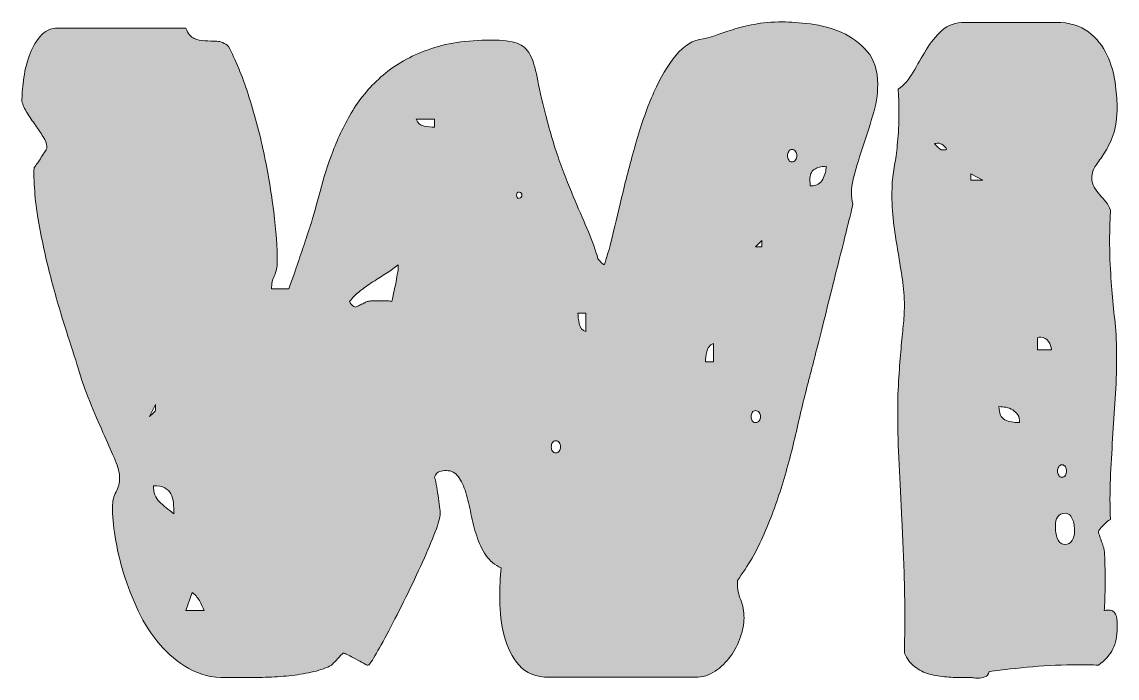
# Model space of a CAD drawing. Header units: inches. Extents: x 148 to 932, y -934 to -146.
# Drawn here: x 188.7 to 522, y -346.5 to -146.9 of the extents above; entities that cross this region are included whole.
import ezdxf

# ---------------------------------------------------------------- set-up
doc = ezdxf.new("R2010")
doc.units = ezdxf.units.IN
doc.header["$MEASUREMENT"] = 0
doc.layers.add('Layer 1', color=7, linetype='Continuous')

# ---------------------------------------------------------------- blocks, each defined once
blk = doc.blocks.new('block 5')
at = {"layer": 'Layer 1', "true_color": 0xffffff}
h = blk.add_hatch(color=7, dxfattribs=at)
h.dxf.hatch_style = 2
edge = h.paths.add_edge_path()
edge.add_spline(control_points=[(196.28, -184.7), (196.28, -183.89), (195.92, -182.93), (195.2, -181.8), (194.48, -180.67), (193.69, -179.5), (192.83, -178.28), (191.97, -177.07), (191.14, -175.83), (190.33, -174.57), (189.52, -173.3), (188.98, -172.09), (188.71, -170.92), (188.71, -169.29), (188.87, -167.22), (189.18, -164.7), (189.5, -162.18), (190.06, -159.72), (190.87, -157.33), (191.68, -154.95), (192.81, -152.92), (194.25, -151.25), (195.69, -149.58), (197.54, -148.75), (199.79, -148.75), (199.79, -148.75), (238.58, -148.75), (238.58, -148.75), (239.3, -150.46), (240.16, -151.52), (241.15, -151.93), (242.14, -152.33), (243.23, -152.56), (244.4, -152.6), (245.57, -152.65), (246.78, -152.69), (248.05, -152.74), (249.31, -152.78), (250.48, -153.3), (251.56, -154.29), (253.72, -158.35), (255.73, -163.21), (257.58, -168.89), (259.42, -174.57), (261, -180.47), (262.31, -186.6), (263.61, -192.72), (264.63, -198.71), (265.35, -204.57), (266.07, -210.43), (266.43, -215.52), (266.43, -219.84), (266.43, -221.47), (266.14, -222.86), (265.55, -224.04), (264.96, -225.21), (264.67, -226.56), (264.67, -228.09), (264.67, -228.09), (269.94, -228.09), (269.94, -228.09), (271.11, -224.85), (272.06, -222.14), (272.78, -219.98), (273.5, -217.82), (274.22, -215.68), (274.94, -213.56), (275.66, -211.44), (276.16, -209.93), (276.43, -209.03), (277.42, -205.97), (278.43, -202.43), (279.47, -198.42), (280.51, -194.41), (281.81, -190.31), (283.39, -186.12), (284.97, -181.93), (286.97, -177.83), (289.41, -173.82), (291.84, -169.81), (294.93, -166.21), (298.67, -163.01), (302.4, -159.81), (306.95, -157.24), (312.32, -155.31), (317.68, -153.37), (324.05, -152.4), (331.44, -152.4), (335.05, -152.4), (337.7, -152.72), (339.42, -153.34), (341.13, -153.98), (342.43, -155.12), (343.34, -156.79), (344.24, -158.46), (344.96, -160.76), (345.5, -163.69), (346.04, -166.61), (346.89, -170.38), (348.07, -174.97), (349.42, -180.38), (350.88, -185.24), (352.46, -189.57), (354.04, -193.9), (355.57, -197.79), (357.06, -201.26), (358.54, -204.73), (359.89, -207.88), (361.11, -210.72), (362.33, -213.56), (363.29, -216.29), (364.02, -218.9), (364.1, -219.08), (364.4, -219.42), (364.89, -219.91), (365.39, -220.41), (365.73, -220.7), (365.91, -220.79), (366.63, -218.99), (367.46, -216.09), (368.41, -212.07), (369.35, -208.07), (370.44, -203.56), (371.65, -198.56), (372.87, -193.56), (374.24, -188.38), (375.78, -183.01), (377.31, -177.65), (379.06, -172.74), (381.05, -168.28), (383.03, -163.82), (385.26, -160.08), (387.74, -157.06), (390.21, -154.05), (392.98, -152.35), (396.05, -151.99), (397.31, -151.82), (398.64, -151.45), (400.04, -150.91), (401.43, -150.37), (403.08, -149.81), (404.97, -149.22), (406.86, -148.64), (409.05, -148.1), (411.53, -147.6), (414, -147.11), (416.91, -146.86), (420.24, -146.86), (422.59, -146.86), (425.4, -147.06), (428.69, -147.47), (431.98, -147.87), (435.16, -148.75), (438.22, -150.1), (441.28, -151.45), (443.87, -153.37), (445.99, -155.84), (448.11, -158.32), (449.17, -161.68), (449.17, -165.92), (449.17, -168.98), (448.65, -172.2), (447.61, -175.58), (446.58, -178.96), (445.52, -182.27), (444.44, -185.51), (443.36, -188.76), (442.45, -191.82), (441.73, -194.7), (441.01, -197.59), (440.97, -200.11), (441.6, -202.27), (441.33, -203.54), (440.86, -205.54), (440.18, -208.29), (439.5, -211.04), (438.74, -214.1), (437.88, -217.48), (437.03, -220.86), (436.13, -224.44), (435.18, -228.23), (434.23, -232.01), (433.33, -235.64), (432.48, -239.11), (431.62, -242.58), (430.83, -245.69), (430.11, -248.43), (429.39, -251.18), (428.85, -253.28), (428.49, -254.72), (427.14, -259.76), (425.85, -265.01), (424.64, -270.46), (423.42, -275.92), (422, -281.35), (420.38, -286.75), (418.76, -292.16), (416.84, -297.43), (414.64, -302.56), (412.43, -307.7), (409.7, -312.43), (406.46, -316.76), (406.46, -316.76), (406.46, -317.57), (406.46, -317.57), (406.46, -319.37), (406.79, -321.08), (407.47, -322.71), (408.15, -324.33), (408.48, -326.18), (408.48, -328.25), (408.48, -329.96), (408.12, -331.87), (407.4, -333.99), (406.68, -336.11), (405.67, -338.07), (404.36, -339.87), (403.06, -341.67), (401.5, -343.18), (399.7, -344.4), (397.9, -345.62), (395.87, -346.22), (393.62, -346.22), (393.62, -346.22), (349.28, -346.22), (349.28, -346.22), (345.23, -346.22), (342.14, -345.01), (340.03, -342.57), (337.91, -340.14), (336.4, -337.17), (335.5, -333.65), (334.59, -330.14), (334.15, -326.49), (334.15, -322.71), (334.15, -318.92), (334.28, -315.68), (334.55, -312.97), (332.66, -312.16), (331.13, -310.88), (329.95, -309.12), (328.78, -307.36), (327.84, -305.4), (327.12, -303.24), (326.39, -301.08), (325.81, -298.83), (325.36, -296.48), (324.91, -294.14), (324.39, -292), (323.81, -290.06), (323.22, -288.12), (322.47, -286.53), (321.58, -285.26), (320.67, -284), (319.46, -283.37), (317.93, -283.37), (317.2, -283.37), (316.51, -283.46), (315.83, -283.64), (315.15, -283.82), (314.63, -284.41), (314.28, -285.4), (314.46, -285.76), (314.63, -286.48), (314.82, -287.56), (315, -288.64), (315.18, -289.77), (315.36, -290.94), (315.54, -292.11), (315.7, -293.22), (315.83, -294.25), (315.97, -295.29), (316.03, -296.03), (316.03, -296.48), (316.03, -297.48), (315.51, -299.32), (314.48, -302.03), (313.44, -304.73), (312.16, -307.79), (310.63, -311.22), (309.09, -314.64), (307.4, -318.2), (305.56, -321.89), (303.71, -325.59), (301.98, -328.99), (300.35, -332.1), (298.73, -335.21), (297.33, -337.75), (296.16, -339.73), (294.99, -341.72), (294.27, -342.66), (294, -342.57), (293.82, -342.57), (293.37, -342.37), (292.65, -341.96), (291.93, -341.56), (291.14, -341.13), (290.28, -340.68), (289.43, -340.23), (288.64, -339.83), (287.92, -339.46), (287.2, -339.11), (286.75, -338.92), (286.57, -338.92), (286.48, -338.92), (286.25, -339.11), (285.89, -339.46), (285.53, -339.83), (285.15, -340.23), (284.74, -340.68), (284.34, -341.13), (283.95, -341.54), (283.59, -341.9), (283.23, -342.26), (283.01, -342.48), (282.92, -342.57), (281.48, -343.38), (279.7, -344.04), (277.58, -344.53), (275.46, -345.03), (273.23, -345.41), (270.89, -345.68), (268.54, -345.95), (266.16, -346.13), (263.73, -346.22), (261.29, -346.31), (259.08, -346.36), (257.1, -346.36), (257.1, -346.36), (250.75, -346.36), (250.75, -346.36), (246.6, -346.36), (242.86, -345.43), (239.53, -343.59), (236.2, -341.74), (233.25, -339.31), (230.68, -336.29), (228.11, -333.27), (225.92, -329.87), (224.12, -326.08), (222.32, -322.3), (220.83, -318.47), (219.66, -314.59), (218.49, -310.72), (217.63, -307.02), (217.09, -303.51), (216.55, -300), (216.28, -296.98), (216.28, -294.46), (216.28, -292.65), (216.64, -291.12), (217.36, -289.86), (218.09, -288.6), (218.45, -287.11), (218.45, -285.4), (218.45, -284.05), (217.99, -282.31), (217.09, -280.2), (216.19, -278.08), (215.11, -275.62), (213.85, -272.83), (212.59, -270.04), (211.26, -266.97), (209.86, -263.64), (208.47, -260.31), (207.23, -256.84), (206.15, -253.23), (205.33, -250.53), (204.16, -246.83), (202.63, -242.15), (201.1, -237.46), (199.57, -232.3), (198.04, -226.67), (196.5, -221.04), (195.18, -215.23), (194.05, -209.23), (192.92, -203.24), (192.36, -197.54), (192.36, -192.14), (192.36, -191.96), (192.38, -191.78), (192.43, -191.6), (192.47, -191.42), (192.49, -191.28), (192.49, -191.19), (192.58, -191.01), (192.81, -190.67), (193.17, -190.18), (193.53, -189.68), (193.91, -189.12), (194.32, -188.49), (194.72, -187.86), (195.11, -187.27), (195.47, -186.73), (195.83, -186.19), (196.05, -185.83), (196.14, -185.65), (196.14, -185.65), (196.28, -185.24), (196.28, -185.24), (196.28, -185.24), (196.28, -184.7), (196.28, -184.7)], knot_values=[0, 0, 0, 0, 1, 1, 1, 2, 2, 2, 3, 3, 3, 4, 4, 4, 5, 5, 5, 6, 6, 6, 7, 7, 7, 8, 8, 8, 9, 9, 9, 10, 10, 10, 11, 11, 11, 12, 12, 12, 13, 13, 13, 14, 14, 14, 15, 15, 15, 16, 16, 16, 17, 17, 17, 18, 18, 18, 19, 19, 19, 20, 20, 20, 21, 21, 21, 22, 22, 22, 23, 23, 23, 24, 24, 24, 25, 25, 25, 26, 26, 26, 27, 27, 27, 28, 28, 28, 29, 29, 29, 30, 30, 30, 31, 31, 31, 32, 32, 32, 33, 33, 33, 34, 34, 34, 35, 35, 35, 36, 36, 36, 37, 37, 37, 38, 38, 38, 39, 39, 39, 40, 40, 40, 41, 41, 41, 42, 42, 42, 43, 43, 43, 44, 44, 44, 45, 45, 45, 46, 46, 46, 47, 47, 47, 48, 48, 48, 49, 49, 49, 50, 50, 50, 51, 51, 51, 52, 52, 52, 53, 53, 53, 54, 54, 54, 55, 55, 55, 56, 56, 56, 57, 57, 57, 58, 58, 58, 59, 59, 59, 60, 60, 60, 61, 61, 61, 62, 62, 62, 63, 63, 63, 64, 64, 64, 65, 65, 65, 66, 66, 66, 67, 67, 67, 68, 68, 68, 69, 69, 69, 70, 70, 70, 71, 71, 71, 72, 72, 72, 73, 73, 73, 74, 74, 74, 75, 75, 75, 76, 76, 76, 77, 77, 77, 78, 78, 78, 79, 79, 79, 80, 80, 80, 81, 81, 81, 82, 82, 82, 83, 83, 83, 84, 84, 84, 85, 85, 85, 86, 86, 86, 87, 87, 87, 88, 88, 88, 89, 89, 89, 90, 90, 90, 91, 91, 91, 92, 92, 92, 93, 93, 93, 94, 94, 94, 95, 95, 95, 96, 96, 96, 97, 97, 97, 98, 98, 98, 99, 99, 99, 100, 100, 100, 101, 101, 101, 102, 102, 102, 103, 103, 103, 104, 104, 104, 105, 105, 105, 106, 106, 106, 107, 107, 107, 108, 108, 108, 109, 109, 109, 110, 110, 110, 111, 111, 111, 112, 112, 112, 113, 113, 113, 114, 114, 114, 115, 115, 115, 116, 116, 116, 117, 117, 117, 118, 118, 118, 119, 119, 119, 120, 120, 120, 121, 121, 121, 122, 122, 122, 123, 123, 123, 124, 124, 124, 125, 125, 125, 126, 126, 126, 127, 127, 127, 128, 128, 128, 129, 129, 129, 130, 130, 130, 131, 131, 131, 132, 132, 132, 133, 133, 133, 134, 134, 134, 134], degree=3, periodic=1)
edge = h.paths.add_edge_path()
edge.add_spline(control_points=[(227.5, -266.88), (227.68, -266.79), (228, -266.52), (228.45, -266.07), (228.9, -265.62), (229.21, -265.31), (229.39, -265.13), (229.39, -265.13), (229.39, -263.23), (229.39, -263.23), (229.39, -263.23), (227.5, -266.88), (227.5, -266.88)], knot_values=[0, 0, 0, 0, 1, 1, 1, 2, 2, 2, 3, 3, 3, 4, 4, 4, 4], degree=3, periodic=1)
edge = h.paths.add_edge_path()
edge.add_spline(control_points=[(234.94, -296.48), (234.94, -295.31), (234.89, -294.21), (234.8, -293.17), (234.71, -292.14), (234.46, -291.23), (234.06, -290.47), (233.65, -289.7), (233.02, -289.09), (232.17, -288.64), (231.31, -288.19), (230.16, -287.97), (228.72, -287.97), (228.72, -290.04), (229.33, -291.66), (230.54, -292.83), (231.76, -294.01), (233.22, -295.22), (234.94, -296.48)], knot_values=[0, 0, 0, 0, 1, 1, 1, 2, 2, 2, 3, 3, 3, 4, 4, 4, 5, 5, 5, 6, 6, 6, 6], degree=3, periodic=1)
edge = h.paths.add_edge_path()
edge.add_spline(control_points=[(244.13, -325.95), (243.77, -324.96), (243.29, -323.95), (242.71, -322.91), (242.12, -321.87), (241.38, -321.04), (240.48, -320.41), (240.48, -320.41), (238.58, -325.95), (238.58, -325.95), (238.58, -325.95), (244.13, -325.95), (244.13, -325.95)], knot_values=[0, 0, 0, 0, 1, 1, 1, 2, 2, 2, 3, 3, 3, 4, 4, 4, 4], degree=3, periodic=1)
edge = h.paths.add_edge_path()
edge.add_spline(control_points=[(301.3, -231.87), (301.39, -231.52), (301.52, -230.91), (301.71, -230.05), (301.89, -229.2), (302.09, -228.27), (302.31, -227.28), (302.54, -226.29), (302.72, -225.34), (302.85, -224.44), (302.99, -223.54), (303.1, -222.91), (303.19, -222.55), (303.19, -222.55), (303.19, -220.79), (303.19, -220.79), (302.2, -221.6), (301.03, -222.44), (299.68, -223.29), (298.33, -224.15), (296.95, -225.03), (295.56, -225.93), (294.16, -226.83), (292.83, -227.78), (291.57, -228.77), (290.31, -229.76), (289.27, -230.79), (288.46, -231.87), (288.46, -232.14), (288.68, -232.51), (289.14, -232.96), (289.59, -233.41), (289.95, -233.63), (290.22, -233.63), (290.31, -233.63), (290.53, -233.54), (290.89, -233.36), (291.25, -233.18), (291.66, -232.98), (292.11, -232.75), (292.56, -232.53), (292.96, -232.33), (293.33, -232.14), (293.69, -231.97), (293.91, -231.87), (294, -231.87), (294.27, -231.79), (294.74, -231.74), (295.42, -231.74), (296.1, -231.74), (296.84, -231.74), (297.65, -231.74), (298.46, -231.74), (299.21, -231.74), (299.88, -231.74), (300.56, -231.74), (301.03, -231.79), (301.3, -231.87)], knot_values=[0, 0, 0, 0, 1, 1, 1, 2, 2, 2, 3, 3, 3, 4, 4, 4, 5, 5, 5, 6, 6, 6, 7, 7, 7, 8, 8, 8, 9, 9, 9, 10, 10, 10, 11, 11, 11, 12, 12, 12, 13, 13, 13, 14, 14, 14, 15, 15, 15, 16, 16, 16, 17, 17, 17, 18, 18, 18, 19, 19, 19, 19], degree=3, periodic=1)
edge = h.paths.add_edge_path()
edge.add_spline(control_points=[(308.73, -176.46), (309.09, -177.63), (309.88, -178.33), (311.1, -178.55), (312.32, -178.78), (313.37, -178.89), (314.28, -178.89), (314.28, -178.89), (314.28, -176.46), (314.28, -176.46), (314.28, -176.46), (308.73, -176.46), (308.73, -176.46)], knot_values=[0, 0, 0, 0, 1, 1, 1, 2, 2, 2, 3, 3, 3, 4, 4, 4, 4], degree=3, periodic=1)
edge = h.paths.add_edge_path()
edge.add_spline(control_points=[(340.09, -198.63), (339.82, -198.54), (339.62, -198.6), (339.48, -198.83), (339.35, -199.05), (339.28, -199.3), (339.28, -199.57), (339.28, -199.84), (339.35, -200.09), (339.48, -200.31), (339.62, -200.54), (339.82, -200.61), (340.09, -200.52), (340.63, -200.34), (340.9, -200.02), (340.9, -199.57), (340.9, -199.12), (340.63, -198.81), (340.09, -198.63)], knot_values=[0, 0, 0, 0, 1, 1, 1, 2, 2, 2, 3, 3, 3, 4, 4, 4, 5, 5, 5, 6, 6, 6, 6], degree=3, periodic=1)
edge = h.paths.add_edge_path()
edge.add_spline(control_points=[(351.18, -274.32), (350.72, -274.32), (350.39, -274.5), (350.16, -274.86), (349.94, -275.22), (349.82, -275.65), (349.82, -276.14), (349.82, -276.64), (349.94, -277.07), (350.16, -277.42), (350.39, -277.79), (350.72, -277.97), (351.18, -277.97), (351.62, -277.97), (351.99, -277.79), (352.26, -277.42), (352.53, -277.07), (352.66, -276.64), (352.66, -276.14), (352.66, -275.65), (352.53, -275.22), (352.26, -274.86), (351.99, -274.5), (351.62, -274.32), (351.18, -274.32)], knot_values=[0, 0, 0, 0, 1, 1, 1, 2, 2, 2, 3, 3, 3, 4, 4, 4, 5, 5, 5, 6, 6, 6, 7, 7, 7, 8, 8, 8, 8], degree=3, periodic=1)
edge = h.paths.add_edge_path()
edge.add_spline(control_points=[(357.93, -235.52), (357.93, -236.43), (358.07, -237.48), (358.34, -238.7), (358.61, -239.92), (359.29, -240.71), (360.37, -241.07), (360.37, -241.07), (360.37, -235.52), (360.37, -235.52), (360.37, -235.52), (357.93, -235.52), (357.93, -235.52)], knot_values=[0, 0, 0, 0, 1, 1, 1, 2, 2, 2, 3, 3, 3, 4, 4, 4, 4], degree=3, periodic=1)
edge = h.paths.add_edge_path()
edge.add_spline(control_points=[(399.16, -244.72), (398.08, -245.17), (397.4, -246), (397.13, -247.22), (396.86, -248.43), (396.73, -249.45), (396.73, -250.26), (396.73, -250.26), (399.16, -250.26), (399.16, -250.26), (399.16, -250.26), (399.16, -244.72), (399.16, -244.72)], knot_values=[0, 0, 0, 0, 1, 1, 1, 2, 2, 2, 3, 3, 3, 4, 4, 4, 4], degree=3, periodic=1)
edge = h.paths.add_edge_path()
edge.add_spline(control_points=[(412, -265.13), (411.55, -265.13), (411.21, -265.31), (410.99, -265.66), (410.76, -266.03), (410.65, -266.45), (410.65, -266.95), (410.65, -267.44), (410.76, -267.88), (410.99, -268.23), (411.21, -268.6), (411.55, -268.77), (412, -268.77), (412.45, -268.77), (412.81, -268.6), (413.08, -268.23), (413.35, -267.88), (413.49, -267.44), (413.49, -266.95), (413.49, -266.45), (413.35, -266.03), (413.08, -265.66), (412.81, -265.31), (412.45, -265.13), (412, -265.13)], knot_values=[0, 0, 0, 0, 1, 1, 1, 2, 2, 2, 3, 3, 3, 4, 4, 4, 5, 5, 5, 6, 6, 6, 7, 7, 7, 8, 8, 8, 8], degree=3, periodic=1)
h.paths.add_polyline_path([(413.89, -215.25), (413.89, -213.36), (412, -215.25)])
edge = h.paths.add_edge_path()
edge.add_spline(control_points=[(423.08, -185.65), (422.63, -185.65), (422.29, -185.85), (422.07, -186.26), (421.84, -186.66), (421.73, -187.09), (421.73, -187.54), (421.73, -187.99), (421.84, -188.42), (422.07, -188.83), (422.29, -189.23), (422.63, -189.43), (423.08, -189.43), (423.53, -189.43), (423.89, -189.23), (424.16, -188.83), (424.43, -188.42), (424.57, -187.99), (424.57, -187.54), (424.57, -187.09), (424.43, -186.66), (424.16, -186.26), (423.89, -185.85), (423.53, -185.65), (423.08, -185.65)], knot_values=[0, 0, 0, 0, 1, 1, 1, 2, 2, 2, 3, 3, 3, 4, 4, 4, 5, 5, 5, 6, 6, 6, 7, 7, 7, 8, 8, 8, 8], degree=3, periodic=1)
edge = h.paths.add_edge_path()
edge.add_spline(control_points=[(428.62, -196.73), (428.62, -196.73), (428.89, -196.73), (428.89, -196.73), (430.6, -196.73), (431.8, -196.06), (432.48, -194.7), (433.15, -193.35), (433.49, -192.05), (433.49, -190.79), (431.96, -190.79), (430.74, -191.1), (429.84, -191.73), (428.94, -192.36), (428.49, -193.44), (428.49, -194.97), (428.49, -195.16), (428.51, -195.45), (428.56, -195.85), (428.6, -196.26), (428.62, -196.55), (428.62, -196.73)], knot_values=[0, 0, 0, 0, 1, 1, 1, 2, 2, 2, 3, 3, 3, 4, 4, 4, 5, 5, 5, 6, 6, 6, 7, 7, 7, 7], degree=3, periodic=1)
h = blk.add_hatch(color=7, dxfattribs=at)
h.dxf.hatch_style = 2
edge = h.paths.add_edge_path()
edge.add_spline(control_points=[(457.28, -233.23), (457.28, -230.52), (457.08, -227.84), (456.67, -225.18), (456.26, -222.53), (455.84, -219.84), (455.39, -217.14), (454.94, -214.44), (454.51, -211.65), (454.1, -208.76), (453.7, -205.88), (453.49, -202.82), (453.49, -199.57), (453.49, -196.69), (453.65, -194.35), (453.97, -192.54), (454.28, -190.74), (454.58, -188.83), (454.85, -186.8), (455.12, -184.77), (455.34, -182.29), (455.52, -179.36), (455.7, -176.44), (455.66, -172.4), (455.39, -167.27), (457.19, -166.1), (458.72, -164.38), (459.98, -162.13), (461.24, -159.88), (462.55, -157.63), (463.9, -155.37), (465.25, -153.12), (466.85, -151.16), (468.7, -149.49), (470.55, -147.83), (472.87, -146.99), (475.66, -146.99), (475.66, -146.99), (503.37, -146.99), (503.37, -146.99), (507.51, -146.99), (510.82, -147.96), (513.3, -149.9), (515.78, -151.84), (517.65, -154.16), (518.91, -156.86), (520.17, -159.56), (521.01, -162.36), (521.41, -165.24), (521.82, -168.12), (522.02, -170.51), (522.02, -172.4), (522.02, -176.1), (521.62, -179.05), (520.8, -181.26), (519.99, -183.46), (519.12, -185.29), (518.17, -186.73), (517.22, -188.17), (516.34, -189.43), (515.53, -190.51), (514.72, -191.6), (514.32, -192.86), (514.32, -194.3), (514.32, -195.38), (514.56, -196.33), (515.06, -197.14), (515.55, -197.95), (516.12, -198.71), (516.75, -199.43), (517.38, -200.16), (518.01, -200.88), (518.64, -201.6), (519.27, -202.32), (519.72, -203.18), (519.99, -204.17), (519.72, -210.38), (519.68, -215.41), (519.86, -219.24), (520.04, -223.07), (520.26, -226.49), (520.53, -229.51), (520.8, -232.53), (521.1, -235.5), (521.41, -238.43), (521.73, -241.36), (521.89, -244.99), (521.89, -249.31), (521.89, -253.37), (521.75, -257.42), (521.48, -261.47), (521.21, -265.53), (520.94, -269.59), (520.67, -273.64), (520.4, -277.69), (520.17, -281.77), (519.99, -285.87), (519.81, -289.97), (519.81, -294.1), (519.99, -298.24), (519.54, -298.42), (518.85, -298.98), (517.9, -299.93), (516.95, -300.88), (516.43, -301.57), (516.34, -302.03), (516.34, -302.11), (516.43, -302.43), (516.62, -302.97), (516.79, -303.51), (517, -304.1), (517.22, -304.73), (517.45, -305.36), (517.65, -305.94), (517.83, -306.49), (518.01, -307.02), (518.1, -307.39), (518.1, -307.57), (518.19, -308.2), (518.26, -309.39), (518.3, -311.15), (518.35, -312.91), (518.37, -314.78), (518.37, -316.76), (518.37, -318.74), (518.35, -320.59), (518.3, -322.3), (518.26, -324.01), (518.19, -325.23), (518.1, -325.95), (518.46, -325.86), (518.91, -325.81), (519.45, -325.81), (520.17, -325.81), (520.71, -326.02), (521.08, -326.42), (521.43, -326.83), (521.68, -327.3), (521.82, -327.84), (521.95, -328.38), (522.02, -328.97), (522.02, -329.6), (522.02, -330.23), (522.02, -330.77), (522.02, -331.22), (522.02, -333.74), (521.59, -335.88), (520.74, -337.64), (519.88, -339.4), (518.42, -341.04), (516.34, -342.57), (515.35, -342.48), (514.34, -342.44), (513.3, -342.44), (512.27, -342.44), (511.21, -342.44), (510.13, -342.44), (505.53, -342.44), (500.94, -342.64), (496.34, -343.05), (491.74, -343.45), (487.33, -343.92), (483.09, -344.47), (482.91, -345.37), (482.46, -345.93), (481.74, -346.15), (481.02, -346.38), (480.3, -346.49), (479.58, -346.49), (479.22, -346.49), (478.88, -346.47), (478.57, -346.42), (478.25, -346.38), (478, -346.36), (477.82, -346.36), (477.82, -346.36), (475.39, -346.36), (475.39, -346.36), (473.68, -346.36), (471.92, -346.29), (470.12, -346.15), (468.32, -346.02), (466.58, -345.73), (464.92, -345.28), (463.25, -344.83), (461.76, -344.08), (460.46, -343.05), (459.15, -342.01), (458.09, -340.64), (457.28, -338.92), (457.46, -331.36), (457.46, -324.24), (457.28, -317.57), (457.1, -310.9), (456.85, -304.55), (456.53, -298.51), (456.22, -292.47), (455.93, -286.8), (455.66, -281.48), (455.39, -276.16), (455.25, -271.07), (455.25, -266.21), (455.25, -261.97), (455.37, -258.23), (455.59, -254.99), (455.81, -251.74), (456.04, -248.84), (456.26, -246.27), (456.49, -243.7), (456.71, -241.38), (456.94, -239.31), (457.16, -237.24), (457.28, -235.21), (457.28, -233.23)], knot_values=[0, 0, 0, 0, 1, 1, 1, 2, 2, 2, 3, 3, 3, 4, 4, 4, 5, 5, 5, 6, 6, 6, 7, 7, 7, 8, 8, 8, 9, 9, 9, 10, 10, 10, 11, 11, 11, 12, 12, 12, 13, 13, 13, 14, 14, 14, 15, 15, 15, 16, 16, 16, 17, 17, 17, 18, 18, 18, 19, 19, 19, 20, 20, 20, 21, 21, 21, 22, 22, 22, 23, 23, 23, 24, 24, 24, 25, 25, 25, 26, 26, 26, 27, 27, 27, 28, 28, 28, 29, 29, 29, 30, 30, 30, 31, 31, 31, 32, 32, 32, 33, 33, 33, 34, 34, 34, 35, 35, 35, 36, 36, 36, 37, 37, 37, 38, 38, 38, 39, 39, 39, 40, 40, 40, 41, 41, 41, 42, 42, 42, 43, 43, 43, 44, 44, 44, 45, 45, 45, 46, 46, 46, 47, 47, 47, 48, 48, 48, 49, 49, 49, 50, 50, 50, 51, 51, 51, 52, 52, 52, 53, 53, 53, 54, 54, 54, 55, 55, 55, 56, 56, 56, 57, 57, 57, 58, 58, 58, 59, 59, 59, 60, 60, 60, 61, 61, 61, 62, 62, 62, 63, 63, 63, 64, 64, 64, 65, 65, 65, 66, 66, 66, 67, 67, 67, 68, 68, 68, 69, 69, 69, 70, 70, 70, 71, 71, 71, 71], degree=3, periodic=1)
edge = h.paths.add_edge_path()
edge.add_spline(control_points=[(466.47, -183.89), (466.56, -184.07), (466.85, -184.39), (467.35, -184.84), (467.84, -185.29), (468.18, -185.56), (468.36, -185.65), (468.36, -185.74), (468.47, -185.78), (468.7, -185.78), (468.92, -185.78), (469.08, -185.78), (469.17, -185.78), (469.26, -185.78), (469.42, -185.78), (469.65, -185.78), (469.87, -185.78), (470.03, -185.74), (470.12, -185.65), (469.94, -185.2), (469.58, -184.77), (469.04, -184.37), (468.5, -183.96), (467.96, -183.76), (467.42, -183.76), (467.32, -183.76), (467.17, -183.78), (466.94, -183.82), (466.72, -183.87), (466.56, -183.89), (466.47, -183.89)], knot_values=[0, 0, 0, 0, 1, 1, 1, 2, 2, 2, 3, 3, 3, 4, 4, 4, 5, 5, 5, 6, 6, 6, 7, 7, 7, 8, 8, 8, 9, 9, 9, 10, 10, 10, 10], degree=3, periodic=1)
h.paths.add_polyline_path([(481.2, -194.97), (477.55, -193.08), (477.55, -194.97)])
edge = h.paths.add_edge_path()
edge.add_spline(control_points=[(492.29, -268.77), (492.37, -267.78), (492.22, -267), (491.81, -266.41), (491.41, -265.82), (490.89, -265.33), (490.26, -264.92), (489.63, -264.52), (488.95, -264.25), (488.23, -264.11), (487.51, -263.98), (486.79, -263.91), (486.07, -263.91), (486.07, -265.98), (486.68, -267.31), (487.89, -267.9), (489.11, -268.48), (490.57, -268.77), (492.29, -268.77)], knot_values=[0, 0, 0, 0, 1, 1, 1, 2, 2, 2, 3, 3, 3, 4, 4, 4, 5, 5, 5, 6, 6, 6, 6], degree=3, periodic=1)
edge = h.paths.add_edge_path()
edge.add_spline(control_points=[(498.77, -242.82), (498.68, -242.82), (498.52, -242.82), (498.3, -242.82), (498.07, -242.82), (497.92, -242.87), (497.83, -242.96), (497.83, -242.96), (497.83, -246.61), (497.83, -246.61), (497.83, -246.61), (502.02, -246.61), (502.02, -246.61), (502.02, -245.71), (501.72, -244.85), (501.14, -244.04), (500.55, -243.23), (499.76, -242.82), (498.77, -242.82)], knot_values=[0, 0, 0, 0, 1, 1, 1, 2, 2, 2, 3, 3, 3, 4, 4, 4, 5, 5, 5, 6, 6, 6, 6], degree=3, periodic=1)
edge = h.paths.add_edge_path()
edge.add_spline(control_points=[(503.23, -300), (503.23, -300.54), (503.25, -301.12), (503.3, -301.75), (503.35, -302.39), (503.48, -303.02), (503.71, -303.65), (503.93, -304.28), (504.22, -304.79), (504.58, -305.2), (504.94, -305.61), (505.44, -305.81), (506.07, -305.81), (507.15, -305.81), (507.92, -305.43), (508.37, -304.66), (508.82, -303.9), (509.05, -303.02), (509.05, -302.03), (509.05, -301.57), (509.02, -301.01), (508.98, -300.33), (508.93, -299.66), (508.8, -299.03), (508.57, -298.44), (508.35, -297.86), (508.05, -297.36), (507.69, -296.96), (507.33, -296.55), (506.84, -296.35), (506.21, -296.35), (505.13, -296.35), (504.36, -296.73), (503.91, -297.5), (503.46, -298.26), (503.23, -299.1), (503.23, -300)], knot_values=[0, 0, 0, 0, 1, 1, 1, 2, 2, 2, 3, 3, 3, 4, 4, 4, 5, 5, 5, 6, 6, 6, 7, 7, 7, 8, 8, 8, 9, 9, 9, 10, 10, 10, 11, 11, 11, 12, 12, 12, 12], degree=3, periodic=1)
edge = h.paths.add_edge_path()
edge.add_spline(control_points=[(505.26, -281.61), (504.81, -281.61), (504.47, -281.82), (504.25, -282.22), (504.02, -282.63), (503.91, -283.06), (503.91, -283.51), (503.91, -283.96), (504.02, -284.38), (504.25, -284.79), (504.47, -285.2), (504.81, -285.4), (505.26, -285.4), (505.71, -285.4), (506.05, -285.2), (506.28, -284.79), (506.5, -284.38), (506.61, -283.96), (506.61, -283.51), (506.61, -283.06), (506.5, -282.63), (506.28, -282.22), (506.05, -281.82), (505.71, -281.61), (505.26, -281.61)], knot_values=[0, 0, 0, 0, 1, 1, 1, 2, 2, 2, 3, 3, 3, 4, 4, 4, 5, 5, 5, 6, 6, 6, 7, 7, 7, 8, 8, 8, 8], degree=3, periodic=1)
at = {"layer": 'Layer 1', "lineweight": 0}
for points in [[(481.2, -194.97), (477.55, -193.08), (477.55, -194.97), (481.2, -194.97)], [(413.89, -215.25), (413.89, -213.36), (412, -215.25), (413.89, -215.25)]]:
    blk.add_lwpolyline(points, dxfattribs=at)
for points, knots in [([(196.28, -184.7), (196.28, -183.89), (195.92, -182.93), (195.2, -181.8), (194.48, -180.67), (193.69, -179.5), (192.83, -178.28), (191.97, -177.07), (191.14, -175.83), (190.33, -174.57), (189.52, -173.3), (188.98, -172.09), (188.71, -170.92), (188.71, -169.29), (188.87, -167.22), (189.18, -164.7), (189.5, -162.18), (190.06, -159.72), (190.87, -157.33), (191.68, -154.95), (192.81, -152.92), (194.25, -151.25), (195.69, -149.58), (197.54, -148.75), (199.79, -148.75), (199.79, -148.75), (238.58, -148.75), (238.58, -148.75), (239.3, -150.46), (240.16, -151.52), (241.15, -151.93), (242.14, -152.33), (243.23, -152.56), (244.4, -152.6), (245.57, -152.65), (246.78, -152.69), (248.05, -152.74), (249.31, -152.78), (250.48, -153.3), (251.56, -154.29), (253.72, -158.35), (255.73, -163.21), (257.58, -168.89), (259.42, -174.57), (261, -180.47), (262.31, -186.6), (263.61, -192.72), (264.63, -198.71), (265.35, -204.57), (266.07, -210.43), (266.43, -215.52), (266.43, -219.84), (266.43, -221.47), (266.14, -222.86), (265.55, -224.04), (264.96, -225.21), (264.67, -226.56), (264.67, -228.09), (264.67, -228.09), (269.94, -228.09), (269.94, -228.09), (271.11, -224.85), (272.06, -222.14), (272.78, -219.98), (273.5, -217.82), (274.22, -215.68), (274.94, -213.56), (275.66, -211.44), (276.16, -209.93), (276.43, -209.03), (277.42, -205.97), (278.43, -202.43), (279.47, -198.42), (280.51, -194.41), (281.81, -190.31), (283.39, -186.12), (284.97, -181.93), (286.97, -177.83), (289.41, -173.82), (291.84, -169.81), (294.93, -166.21), (298.67, -163.01), (302.4, -159.81), (306.95, -157.24), (312.32, -155.31), (317.68, -153.37), (324.05, -152.4), (331.44, -152.4), (335.05, -152.4), (337.7, -152.72), (339.42, -153.34), (341.13, -153.98), (342.43, -155.12), (343.34, -156.79), (344.24, -158.46), (344.96, -160.76), (345.5, -163.69), (346.04, -166.61), (346.89, -170.38), (348.07, -174.97), (349.42, -180.38), (350.88, -185.24), (352.46, -189.57), (354.04, -193.9), (355.57, -197.79), (357.06, -201.26), (358.54, -204.73), (359.89, -207.88), (361.11, -210.72), (362.33, -213.56), (363.29, -216.29), (364.02, -218.9), (364.1, -219.08), (364.4, -219.42), (364.89, -219.91), (365.39, -220.41), (365.73, -220.7), (365.91, -220.79), (366.63, -218.99), (367.46, -216.09), (368.41, -212.07), (369.35, -208.07), (370.44, -203.56), (371.65, -198.56), (372.87, -193.56), (374.24, -188.38), (375.78, -183.01), (377.31, -177.65), (379.06, -172.74), (381.05, -168.28), (383.03, -163.82), (385.26, -160.08), (387.74, -157.06), (390.21, -154.05), (392.98, -152.35), (396.05, -151.99), (397.31, -151.82), (398.64, -151.45), (400.04, -150.91), (401.43, -150.37), (403.08, -149.81), (404.97, -149.22), (406.86, -148.64), (409.05, -148.1), (411.53, -147.6), (414, -147.11), (416.91, -146.86), (420.24, -146.86), (422.59, -146.86), (425.4, -147.06), (428.69, -147.47), (431.98, -147.87), (435.16, -148.75), (438.22, -150.1), (441.28, -151.45), (443.87, -153.37), (445.99, -155.84), (448.11, -158.32), (449.17, -161.68), (449.17, -165.92), (449.17, -168.98), (448.65, -172.2), (447.61, -175.58), (446.58, -178.96), (445.52, -182.27), (444.44, -185.51), (443.36, -188.76), (442.45, -191.82), (441.73, -194.7), (441.01, -197.59), (440.97, -200.11), (441.6, -202.27), (441.33, -203.54), (440.86, -205.54), (440.18, -208.29), (439.5, -211.04), (438.74, -214.1), (437.88, -217.48), (437.03, -220.86), (436.13, -224.44), (435.18, -228.23), (434.23, -232.01), (433.33, -235.64), (432.48, -239.11), (431.62, -242.58), (430.83, -245.69), (430.11, -248.43), (429.39, -251.18), (428.85, -253.28), (428.49, -254.72), (427.14, -259.76), (425.85, -265.01), (424.64, -270.46), (423.42, -275.92), (422, -281.35), (420.38, -286.75), (418.76, -292.16), (416.84, -297.43), (414.64, -302.56), (412.43, -307.7), (409.7, -312.43), (406.46, -316.76), (406.46, -316.76), (406.46, -317.57), (406.46, -317.57), (406.46, -319.37), (406.79, -321.08), (407.47, -322.71), (408.15, -324.33), (408.48, -326.18), (408.48, -328.25), (408.48, -329.96), (408.12, -331.87), (407.4, -333.99), (406.68, -336.11), (405.67, -338.07), (404.36, -339.87), (403.06, -341.67), (401.5, -343.18), (399.7, -344.4), (397.9, -345.62), (395.87, -346.22), (393.62, -346.22), (393.62, -346.22), (349.28, -346.22), (349.28, -346.22), (345.23, -346.22), (342.14, -345.01), (340.03, -342.57), (337.91, -340.14), (336.4, -337.17), (335.5, -333.65), (334.59, -330.14), (334.15, -326.49), (334.15, -322.71), (334.15, -318.92), (334.28, -315.68), (334.55, -312.97), (332.66, -312.16), (331.13, -310.88), (329.95, -309.12), (328.78, -307.36), (327.84, -305.4), (327.12, -303.24), (326.39, -301.08), (325.81, -298.83), (325.36, -296.48), (324.91, -294.14), (324.39, -292), (323.81, -290.06), (323.22, -288.12), (322.47, -286.53), (321.58, -285.26), (320.67, -284), (319.46, -283.37), (317.93, -283.37), (317.2, -283.37), (316.51, -283.46), (315.83, -283.64), (315.15, -283.82), (314.63, -284.41), (314.28, -285.4), (314.46, -285.76), (314.63, -286.48), (314.82, -287.56), (315, -288.64), (315.18, -289.77), (315.36, -290.94), (315.54, -292.11), (315.7, -293.22), (315.83, -294.25), (315.97, -295.29), (316.03, -296.03), (316.03, -296.48), (316.03, -297.48), (315.51, -299.32), (314.48, -302.03), (313.44, -304.73), (312.16, -307.79), (310.63, -311.22), (309.09, -314.64), (307.4, -318.2), (305.56, -321.89), (303.71, -325.59), (301.98, -328.99), (300.35, -332.1), (298.73, -335.21), (297.33, -337.75), (296.16, -339.73), (294.99, -341.72), (294.27, -342.66), (294, -342.57), (293.82, -342.57), (293.37, -342.37), (292.65, -341.96), (291.93, -341.56), (291.14, -341.13), (290.28, -340.68), (289.43, -340.23), (288.64, -339.83), (287.92, -339.46), (287.2, -339.11), (286.75, -338.92), (286.57, -338.92), (286.48, -338.92), (286.25, -339.11), (285.89, -339.46), (285.53, -339.83), (285.15, -340.23), (284.74, -340.68), (284.34, -341.13), (283.95, -341.54), (283.59, -341.9), (283.23, -342.26), (283.01, -342.48), (282.92, -342.57), (281.48, -343.38), (279.7, -344.04), (277.58, -344.53), (275.46, -345.03), (273.23, -345.41), (270.89, -345.68), (268.54, -345.95), (266.16, -346.13), (263.73, -346.22), (261.29, -346.31), (259.08, -346.36), (257.1, -346.36), (257.1, -346.36), (250.75, -346.36), (250.75, -346.36), (246.6, -346.36), (242.86, -345.43), (239.53, -343.59), (236.2, -341.74), (233.25, -339.31), (230.68, -336.29), (228.11, -333.27), (225.92, -329.87), (224.12, -326.08), (222.32, -322.3), (220.83, -318.47), (219.66, -314.59), (218.49, -310.72), (217.63, -307.02), (217.09, -303.51), (216.55, -300), (216.28, -296.98), (216.28, -294.46), (216.28, -292.65), (216.64, -291.12), (217.36, -289.86), (218.09, -288.6), (218.45, -287.11), (218.45, -285.4), (218.45, -284.05), (217.99, -282.31), (217.09, -280.2), (216.19, -278.08), (215.11, -275.62), (213.85, -272.83), (212.59, -270.04), (211.26, -266.97), (209.86, -263.64), (208.47, -260.31), (207.23, -256.84), (206.15, -253.23), (205.33, -250.53), (204.16, -246.83), (202.63, -242.15), (201.1, -237.46), (199.57, -232.3), (198.04, -226.67), (196.5, -221.04), (195.18, -215.23), (194.05, -209.23), (192.92, -203.24), (192.36, -197.54), (192.36, -192.14), (192.36, -191.96), (192.38, -191.78), (192.43, -191.6), (192.47, -191.42), (192.49, -191.28), (192.49, -191.19), (192.58, -191.01), (192.81, -190.67), (193.17, -190.18), (193.53, -189.68), (193.91, -189.12), (194.32, -188.49), (194.72, -187.86), (195.11, -187.27), (195.47, -186.73), (195.83, -186.19), (196.05, -185.83), (196.14, -185.65), (196.14, -185.65), (196.28, -185.24), (196.28, -185.24), (196.28, -185.24), (196.28, -184.7), (196.28, -184.7)], [0, 0, 0, 0, 1, 1, 1, 2, 2, 2, 3, 3, 3, 4, 4, 4, 5, 5, 5, 6, 6, 6, 7, 7, 7, 8, 8, 8, 9, 9, 9, 10, 10, 10, 11, 11, 11, 12, 12, 12, 13, 13, 13, 14, 14, 14, 15, 15, 15, 16, 16, 16, 17, 17, 17, 18, 18, 18, 19, 19, 19, 20, 20, 20, 21, 21, 21, 22, 22, 22, 23, 23, 23, 24, 24, 24, 25, 25, 25, 26, 26, 26, 27, 27, 27, 28, 28, 28, 29, 29, 29, 30, 30, 30, 31, 31, 31, 32, 32, 32, 33, 33, 33, 34, 34, 34, 35, 35, 35, 36, 36, 36, 37, 37, 37, 38, 38, 38, 39, 39, 39, 40, 40, 40, 41, 41, 41, 42, 42, 42, 43, 43, 43, 44, 44, 44, 45, 45, 45, 46, 46, 46, 47, 47, 47, 48, 48, 48, 49, 49, 49, 50, 50, 50, 51, 51, 51, 52, 52, 52, 53, 53, 53, 54, 54, 54, 55, 55, 55, 56, 56, 56, 57, 57, 57, 58, 58, 58, 59, 59, 59, 60, 60, 60, 61, 61, 61, 62, 62, 62, 63, 63, 63, 64, 64, 64, 65, 65, 65, 66, 66, 66, 67, 67, 67, 68, 68, 68, 69, 69, 69, 70, 70, 70, 71, 71, 71, 72, 72, 72, 73, 73, 73, 74, 74, 74, 75, 75, 75, 76, 76, 76, 77, 77, 77, 78, 78, 78, 79, 79, 79, 80, 80, 80, 81, 81, 81, 82, 82, 82, 83, 83, 83, 84, 84, 84, 85, 85, 85, 86, 86, 86, 87, 87, 87, 88, 88, 88, 89, 89, 89, 90, 90, 90, 91, 91, 91, 92, 92, 92, 93, 93, 93, 94, 94, 94, 95, 95, 95, 96, 96, 96, 97, 97, 97, 98, 98, 98, 99, 99, 99, 100, 100, 100, 101, 101, 101, 102, 102, 102, 103, 103, 103, 104, 104, 104, 105, 105, 105, 106, 106, 106, 107, 107, 107, 108, 108, 108, 109, 109, 109, 110, 110, 110, 111, 111, 111, 112, 112, 112, 113, 113, 113, 114, 114, 114, 115, 115, 115, 116, 116, 116, 117, 117, 117, 118, 118, 118, 119, 119, 119, 120, 120, 120, 121, 121, 121, 122, 122, 122, 123, 123, 123, 124, 124, 124, 125, 125, 125, 126, 126, 126, 127, 127, 127, 128, 128, 128, 129, 129, 129, 130, 130, 130, 131, 131, 131, 132, 132, 132, 133, 133, 133, 134, 134, 134, 134]), ([(457.28, -233.23), (457.28, -230.52), (457.08, -227.84), (456.67, -225.18), (456.26, -222.53), (455.84, -219.84), (455.39, -217.14), (454.94, -214.44), (454.51, -211.65), (454.1, -208.76), (453.7, -205.88), (453.49, -202.82), (453.49, -199.57), (453.49, -196.69), (453.65, -194.35), (453.97, -192.54), (454.28, -190.74), (454.58, -188.83), (454.85, -186.8), (455.12, -184.77), (455.34, -182.29), (455.52, -179.36), (455.7, -176.44), (455.66, -172.4), (455.39, -167.27), (457.19, -166.1), (458.72, -164.38), (459.98, -162.13), (461.24, -159.88), (462.55, -157.63), (463.9, -155.37), (465.25, -153.12), (466.85, -151.16), (468.7, -149.49), (470.55, -147.83), (472.87, -146.99), (475.66, -146.99), (475.66, -146.99), (503.37, -146.99), (503.37, -146.99), (507.51, -146.99), (510.82, -147.96), (513.3, -149.9), (515.78, -151.84), (517.65, -154.16), (518.91, -156.86), (520.17, -159.56), (521.01, -162.36), (521.41, -165.24), (521.82, -168.12), (522.02, -170.51), (522.02, -172.4), (522.02, -176.1), (521.62, -179.05), (520.8, -181.26), (519.99, -183.46), (519.12, -185.29), (518.17, -186.73), (517.22, -188.17), (516.34, -189.43), (515.53, -190.51), (514.72, -191.6), (514.32, -192.86), (514.32, -194.3), (514.32, -195.38), (514.56, -196.33), (515.06, -197.14), (515.55, -197.95), (516.12, -198.71), (516.75, -199.43), (517.38, -200.16), (518.01, -200.88), (518.64, -201.6), (519.27, -202.32), (519.72, -203.18), (519.99, -204.17), (519.72, -210.38), (519.68, -215.41), (519.86, -219.24), (520.04, -223.07), (520.26, -226.49), (520.53, -229.51), (520.8, -232.53), (521.1, -235.5), (521.41, -238.43), (521.73, -241.36), (521.89, -244.99), (521.89, -249.31), (521.89, -253.37), (521.75, -257.42), (521.48, -261.47), (521.21, -265.53), (520.94, -269.59), (520.67, -273.64), (520.4, -277.69), (520.17, -281.77), (519.99, -285.87), (519.81, -289.97), (519.81, -294.1), (519.99, -298.24), (519.54, -298.42), (518.85, -298.98), (517.9, -299.93), (516.95, -300.88), (516.43, -301.57), (516.34, -302.03), (516.34, -302.11), (516.43, -302.43), (516.62, -302.97), (516.79, -303.51), (517, -304.1), (517.22, -304.73), (517.45, -305.36), (517.65, -305.94), (517.83, -306.49), (518.01, -307.02), (518.1, -307.39), (518.1, -307.57), (518.19, -308.2), (518.26, -309.39), (518.3, -311.15), (518.35, -312.91), (518.37, -314.78), (518.37, -316.76), (518.37, -318.74), (518.35, -320.59), (518.3, -322.3), (518.26, -324.01), (518.19, -325.23), (518.1, -325.95), (518.46, -325.86), (518.91, -325.81), (519.45, -325.81), (520.17, -325.81), (520.71, -326.02), (521.08, -326.42), (521.43, -326.83), (521.68, -327.3), (521.82, -327.84), (521.95, -328.38), (522.02, -328.97), (522.02, -329.6), (522.02, -330.23), (522.02, -330.77), (522.02, -331.22), (522.02, -333.74), (521.59, -335.88), (520.74, -337.64), (519.88, -339.4), (518.42, -341.04), (516.34, -342.57), (515.35, -342.48), (514.34, -342.44), (513.3, -342.44), (512.27, -342.44), (511.21, -342.44), (510.13, -342.44), (505.53, -342.44), (500.94, -342.64), (496.34, -343.05), (491.74, -343.45), (487.33, -343.92), (483.09, -344.47), (482.91, -345.37), (482.46, -345.93), (481.74, -346.15), (481.02, -346.38), (480.3, -346.49), (479.58, -346.49), (479.22, -346.49), (478.88, -346.47), (478.57, -346.42), (478.25, -346.38), (478, -346.36), (477.82, -346.36), (477.82, -346.36), (475.39, -346.36), (475.39, -346.36), (473.68, -346.36), (471.92, -346.29), (470.12, -346.15), (468.32, -346.02), (466.58, -345.73), (464.92, -345.28), (463.25, -344.83), (461.76, -344.08), (460.46, -343.05), (459.15, -342.01), (458.09, -340.64), (457.28, -338.92), (457.46, -331.36), (457.46, -324.24), (457.28, -317.57), (457.1, -310.9), (456.85, -304.55), (456.53, -298.51), (456.22, -292.47), (455.93, -286.8), (455.66, -281.48), (455.39, -276.16), (455.25, -271.07), (455.25, -266.21), (455.25, -261.97), (455.37, -258.23), (455.59, -254.99), (455.81, -251.74), (456.04, -248.84), (456.26, -246.27), (456.49, -243.7), (456.71, -241.38), (456.94, -239.31), (457.16, -237.24), (457.28, -235.21), (457.28, -233.23)], [0, 0, 0, 0, 1, 1, 1, 2, 2, 2, 3, 3, 3, 4, 4, 4, 5, 5, 5, 6, 6, 6, 7, 7, 7, 8, 8, 8, 9, 9, 9, 10, 10, 10, 11, 11, 11, 12, 12, 12, 13, 13, 13, 14, 14, 14, 15, 15, 15, 16, 16, 16, 17, 17, 17, 18, 18, 18, 19, 19, 19, 20, 20, 20, 21, 21, 21, 22, 22, 22, 23, 23, 23, 24, 24, 24, 25, 25, 25, 26, 26, 26, 27, 27, 27, 28, 28, 28, 29, 29, 29, 30, 30, 30, 31, 31, 31, 32, 32, 32, 33, 33, 33, 34, 34, 34, 35, 35, 35, 36, 36, 36, 37, 37, 37, 38, 38, 38, 39, 39, 39, 40, 40, 40, 41, 41, 41, 42, 42, 42, 43, 43, 43, 44, 44, 44, 45, 45, 45, 46, 46, 46, 47, 47, 47, 48, 48, 48, 49, 49, 49, 50, 50, 50, 51, 51, 51, 52, 52, 52, 53, 53, 53, 54, 54, 54, 55, 55, 55, 56, 56, 56, 57, 57, 57, 58, 58, 58, 59, 59, 59, 60, 60, 60, 61, 61, 61, 62, 62, 62, 63, 63, 63, 64, 64, 64, 65, 65, 65, 66, 66, 66, 67, 67, 67, 68, 68, 68, 69, 69, 69, 70, 70, 70, 71, 71, 71, 71]), ([(308.73, -176.46), (309.09, -177.63), (309.88, -178.33), (311.1, -178.55), (312.32, -178.78), (313.37, -178.89), (314.28, -178.89), (314.28, -178.89), (314.28, -176.46), (314.28, -176.46), (314.28, -176.46), (308.73, -176.46), (308.73, -176.46)], [0, 0, 0, 0, 1, 1, 1, 2, 2, 2, 3, 3, 3, 4, 4, 4, 4]), ([(423.08, -185.65), (422.63, -185.65), (422.29, -185.85), (422.07, -186.26), (421.84, -186.66), (421.73, -187.09), (421.73, -187.54), (421.73, -187.99), (421.84, -188.42), (422.07, -188.83), (422.29, -189.23), (422.63, -189.43), (423.08, -189.43), (423.53, -189.43), (423.89, -189.23), (424.16, -188.83), (424.43, -188.42), (424.57, -187.99), (424.57, -187.54), (424.57, -187.09), (424.43, -186.66), (424.16, -186.26), (423.89, -185.85), (423.53, -185.65), (423.08, -185.65)], [0, 0, 0, 0, 1, 1, 1, 2, 2, 2, 3, 3, 3, 4, 4, 4, 5, 5, 5, 6, 6, 6, 7, 7, 7, 8, 8, 8, 8]), ([(466.47, -183.89), (466.56, -184.07), (466.85, -184.39), (467.35, -184.84), (467.84, -185.29), (468.18, -185.56), (468.36, -185.65), (468.36, -185.74), (468.47, -185.78), (468.7, -185.78), (468.92, -185.78), (469.08, -185.78), (469.17, -185.78), (469.26, -185.78), (469.42, -185.78), (469.65, -185.78), (469.87, -185.78), (470.03, -185.74), (470.12, -185.65), (469.94, -185.2), (469.58, -184.77), (469.04, -184.37), (468.5, -183.96), (467.96, -183.76), (467.42, -183.76), (467.32, -183.76), (467.17, -183.78), (466.94, -183.82), (466.72, -183.87), (466.56, -183.89), (466.47, -183.89)], [0, 0, 0, 0, 1, 1, 1, 2, 2, 2, 3, 3, 3, 4, 4, 4, 5, 5, 5, 6, 6, 6, 7, 7, 7, 8, 8, 8, 9, 9, 9, 10, 10, 10, 10]), ([(428.62, -196.73), (428.62, -196.73), (428.89, -196.73), (428.89, -196.73), (430.6, -196.73), (431.8, -196.06), (432.48, -194.7), (433.15, -193.35), (433.49, -192.05), (433.49, -190.79), (431.96, -190.79), (430.74, -191.1), (429.84, -191.73), (428.94, -192.36), (428.49, -193.44), (428.49, -194.97), (428.49, -195.16), (428.51, -195.45), (428.56, -195.85), (428.6, -196.26), (428.62, -196.55), (428.62, -196.73)], [0, 0, 0, 0, 1, 1, 1, 2, 2, 2, 3, 3, 3, 4, 4, 4, 5, 5, 5, 6, 6, 6, 7, 7, 7, 7]), ([(340.09, -198.63), (339.82, -198.54), (339.62, -198.6), (339.48, -198.83), (339.35, -199.05), (339.28, -199.3), (339.28, -199.57), (339.28, -199.84), (339.35, -200.09), (339.48, -200.31), (339.62, -200.54), (339.82, -200.61), (340.09, -200.52), (340.63, -200.34), (340.9, -200.02), (340.9, -199.57), (340.9, -199.12), (340.63, -198.81), (340.09, -198.63)], [0, 0, 0, 0, 1, 1, 1, 2, 2, 2, 3, 3, 3, 4, 4, 4, 5, 5, 5, 6, 6, 6, 6]), ([(301.3, -231.87), (301.39, -231.52), (301.52, -230.91), (301.71, -230.05), (301.89, -229.2), (302.09, -228.27), (302.31, -227.28), (302.54, -226.29), (302.72, -225.34), (302.85, -224.44), (302.99, -223.54), (303.1, -222.91), (303.19, -222.55), (303.19, -222.55), (303.19, -220.79), (303.19, -220.79), (302.2, -221.6), (301.03, -222.44), (299.68, -223.29), (298.33, -224.15), (296.95, -225.03), (295.56, -225.93), (294.16, -226.83), (292.83, -227.78), (291.57, -228.77), (290.31, -229.76), (289.27, -230.79), (288.46, -231.87), (288.46, -232.14), (288.68, -232.51), (289.14, -232.96), (289.59, -233.41), (289.95, -233.63), (290.22, -233.63), (290.31, -233.63), (290.53, -233.54), (290.89, -233.36), (291.25, -233.18), (291.66, -232.98), (292.11, -232.75), (292.56, -232.53), (292.96, -232.33), (293.33, -232.14), (293.69, -231.97), (293.91, -231.87), (294, -231.87), (294.27, -231.79), (294.74, -231.74), (295.42, -231.74), (296.1, -231.74), (296.84, -231.74), (297.65, -231.74), (298.46, -231.74), (299.21, -231.74), (299.88, -231.74), (300.56, -231.74), (301.03, -231.79), (301.3, -231.87)], [0, 0, 0, 0, 1, 1, 1, 2, 2, 2, 3, 3, 3, 4, 4, 4, 5, 5, 5, 6, 6, 6, 7, 7, 7, 8, 8, 8, 9, 9, 9, 10, 10, 10, 11, 11, 11, 12, 12, 12, 13, 13, 13, 14, 14, 14, 15, 15, 15, 16, 16, 16, 17, 17, 17, 18, 18, 18, 19, 19, 19, 19]), ([(357.93, -235.52), (357.93, -236.43), (358.07, -237.48), (358.34, -238.7), (358.61, -239.92), (359.29, -240.71), (360.37, -241.07), (360.37, -241.07), (360.37, -235.52), (360.37, -235.52), (360.37, -235.52), (357.93, -235.52), (357.93, -235.52)], [0, 0, 0, 0, 1, 1, 1, 2, 2, 2, 3, 3, 3, 4, 4, 4, 4]), ([(498.77, -242.82), (498.68, -242.82), (498.52, -242.82), (498.3, -242.82), (498.07, -242.82), (497.92, -242.87), (497.83, -242.96), (497.83, -242.96), (497.83, -246.61), (497.83, -246.61), (497.83, -246.61), (502.02, -246.61), (502.02, -246.61), (502.02, -245.71), (501.72, -244.85), (501.14, -244.04), (500.55, -243.23), (499.76, -242.82), (498.77, -242.82)], [0, 0, 0, 0, 1, 1, 1, 2, 2, 2, 3, 3, 3, 4, 4, 4, 5, 5, 5, 6, 6, 6, 6]), ([(399.16, -244.72), (398.08, -245.17), (397.4, -246), (397.13, -247.22), (396.86, -248.43), (396.73, -249.45), (396.73, -250.26), (396.73, -250.26), (399.16, -250.26), (399.16, -250.26), (399.16, -250.26), (399.16, -244.72), (399.16, -244.72)], [0, 0, 0, 0, 1, 1, 1, 2, 2, 2, 3, 3, 3, 4, 4, 4, 4]), ([(227.5, -266.88), (227.68, -266.79), (228, -266.52), (228.45, -266.07), (228.9, -265.62), (229.21, -265.31), (229.39, -265.13), (229.39, -265.13), (229.39, -263.23), (229.39, -263.23), (229.39, -263.23), (227.5, -266.88), (227.5, -266.88)], [0, 0, 0, 0, 1, 1, 1, 2, 2, 2, 3, 3, 3, 4, 4, 4, 4]), ([(412, -265.13), (411.55, -265.13), (411.21, -265.31), (410.99, -265.66), (410.76, -266.03), (410.65, -266.45), (410.65, -266.95), (410.65, -267.44), (410.76, -267.88), (410.99, -268.23), (411.21, -268.6), (411.55, -268.77), (412, -268.77), (412.45, -268.77), (412.81, -268.6), (413.08, -268.23), (413.35, -267.88), (413.49, -267.44), (413.49, -266.95), (413.49, -266.45), (413.35, -266.03), (413.08, -265.66), (412.81, -265.31), (412.45, -265.13), (412, -265.13)], [0, 0, 0, 0, 1, 1, 1, 2, 2, 2, 3, 3, 3, 4, 4, 4, 5, 5, 5, 6, 6, 6, 7, 7, 7, 8, 8, 8, 8]), ([(492.29, -268.77), (492.37, -267.78), (492.22, -267), (491.81, -266.41), (491.41, -265.82), (490.89, -265.33), (490.26, -264.92), (489.63, -264.52), (488.95, -264.25), (488.23, -264.11), (487.51, -263.98), (486.79, -263.91), (486.07, -263.91), (486.07, -265.98), (486.68, -267.31), (487.89, -267.9), (489.11, -268.48), (490.57, -268.77), (492.29, -268.77)], [0, 0, 0, 0, 1, 1, 1, 2, 2, 2, 3, 3, 3, 4, 4, 4, 5, 5, 5, 6, 6, 6, 6]), ([(351.18, -274.32), (350.72, -274.32), (350.39, -274.5), (350.16, -274.86), (349.94, -275.22), (349.82, -275.65), (349.82, -276.14), (349.82, -276.64), (349.94, -277.07), (350.16, -277.42), (350.39, -277.79), (350.72, -277.97), (351.18, -277.97), (351.62, -277.97), (351.99, -277.79), (352.26, -277.42), (352.53, -277.07), (352.66, -276.64), (352.66, -276.14), (352.66, -275.65), (352.53, -275.22), (352.26, -274.86), (351.99, -274.5), (351.62, -274.32), (351.18, -274.32)], [0, 0, 0, 0, 1, 1, 1, 2, 2, 2, 3, 3, 3, 4, 4, 4, 5, 5, 5, 6, 6, 6, 7, 7, 7, 8, 8, 8, 8]), ([(505.26, -281.61), (504.81, -281.61), (504.47, -281.82), (504.25, -282.22), (504.02, -282.63), (503.91, -283.06), (503.91, -283.51), (503.91, -283.96), (504.02, -284.38), (504.25, -284.79), (504.47, -285.2), (504.81, -285.4), (505.26, -285.4), (505.71, -285.4), (506.05, -285.2), (506.28, -284.79), (506.5, -284.38), (506.61, -283.96), (506.61, -283.51), (506.61, -283.06), (506.5, -282.63), (506.28, -282.22), (506.05, -281.82), (505.71, -281.61), (505.26, -281.61)], [0, 0, 0, 0, 1, 1, 1, 2, 2, 2, 3, 3, 3, 4, 4, 4, 5, 5, 5, 6, 6, 6, 7, 7, 7, 8, 8, 8, 8]), ([(234.94, -296.48), (234.94, -295.31), (234.89, -294.21), (234.8, -293.17), (234.71, -292.14), (234.46, -291.23), (234.06, -290.47), (233.65, -289.7), (233.02, -289.09), (232.17, -288.64), (231.31, -288.19), (230.16, -287.97), (228.72, -287.97), (228.72, -290.04), (229.33, -291.66), (230.54, -292.83), (231.76, -294.01), (233.22, -295.22), (234.94, -296.48)], [0, 0, 0, 0, 1, 1, 1, 2, 2, 2, 3, 3, 3, 4, 4, 4, 5, 5, 5, 6, 6, 6, 6]), ([(503.23, -300), (503.23, -300.54), (503.25, -301.12), (503.3, -301.75), (503.35, -302.39), (503.48, -303.02), (503.71, -303.65), (503.93, -304.28), (504.22, -304.79), (504.58, -305.2), (504.94, -305.61), (505.44, -305.81), (506.07, -305.81), (507.15, -305.81), (507.92, -305.43), (508.37, -304.66), (508.82, -303.9), (509.05, -303.02), (509.05, -302.03), (509.05, -301.57), (509.02, -301.01), (508.98, -300.33), (508.93, -299.66), (508.8, -299.03), (508.57, -298.44), (508.35, -297.86), (508.05, -297.36), (507.69, -296.96), (507.33, -296.55), (506.84, -296.35), (506.21, -296.35), (505.13, -296.35), (504.36, -296.73), (503.91, -297.5), (503.46, -298.26), (503.23, -299.1), (503.23, -300)], [0, 0, 0, 0, 1, 1, 1, 2, 2, 2, 3, 3, 3, 4, 4, 4, 5, 5, 5, 6, 6, 6, 7, 7, 7, 8, 8, 8, 9, 9, 9, 10, 10, 10, 11, 11, 11, 12, 12, 12, 12]), ([(244.13, -325.95), (243.77, -324.96), (243.29, -323.95), (242.71, -322.91), (242.12, -321.87), (241.38, -321.04), (240.48, -320.41), (240.48, -320.41), (238.58, -325.95), (238.58, -325.95), (238.58, -325.95), (244.13, -325.95), (244.13, -325.95)], [0, 0, 0, 0, 1, 1, 1, 2, 2, 2, 3, 3, 3, 4, 4, 4, 4])]:
    blk.add_open_spline(points, degree=3, knots=knots, dxfattribs=at)
blk = doc.blocks.new('block 2')
at = {"layer": 'Layer 1'}
blk.add_blockref('block 5', (0, 0), dxfattribs=at)

msp = doc.modelspace()

# ---------------------------------------------------------------- block references
at = {"layer": 'Layer 1'}
msp.add_blockref('block 2', (0, 0), dxfattribs=at)

doc.saveas('drawing.dxf')
